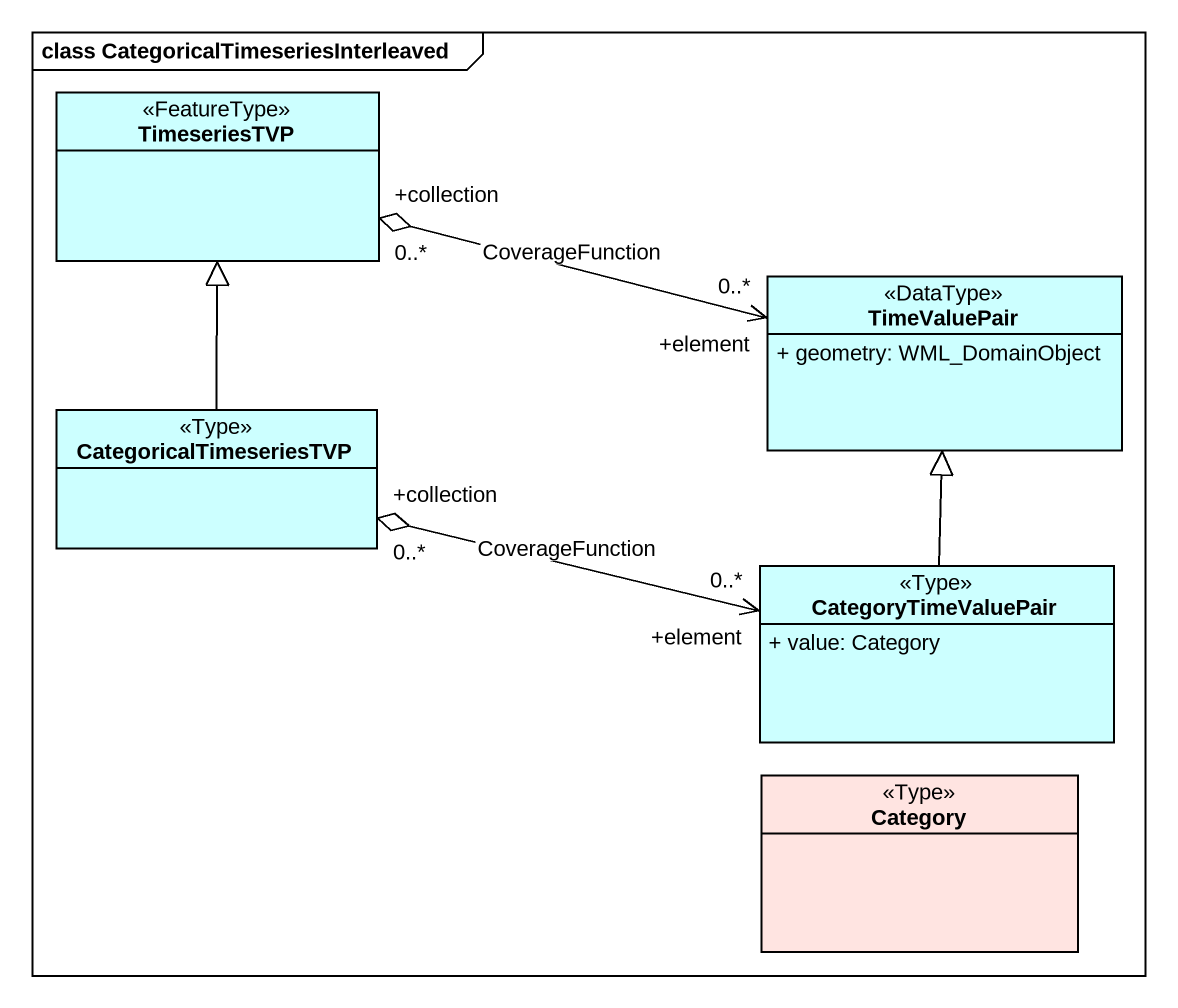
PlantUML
@startuml
mainframe class CategoricalTimeseriesInterleaved
hide circle
hide empty members
skinparam classAttributeIconSize 0
class TimeseriesTVP <<FeatureType>> #CCFFFF
class TimeValuePair <<DataType>> #CCFFFF {
  + geometry: WML_DomainObject
}
class CategoricalTimeseriesTVP <<Type>> #CCFFFF
class CategoryTimeValuePair <<Type>> #CCFFFF {
  + value: Category
}
class Category <<Type>> #FFE4E1
TimeseriesTVP "+collection\n0..*" o-right-> "+element\n0..*" TimeValuePair : CoverageFunction
CategoricalTimeseriesTVP -up-|> TimeseriesTVP
CategoricalTimeseriesTVP "+collection\n0..*" o-right-> "+element\n0..*" CategoryTimeValuePair : CoverageFunction
CategoryTimeValuePair -up-|> TimeValuePair
@enduml
